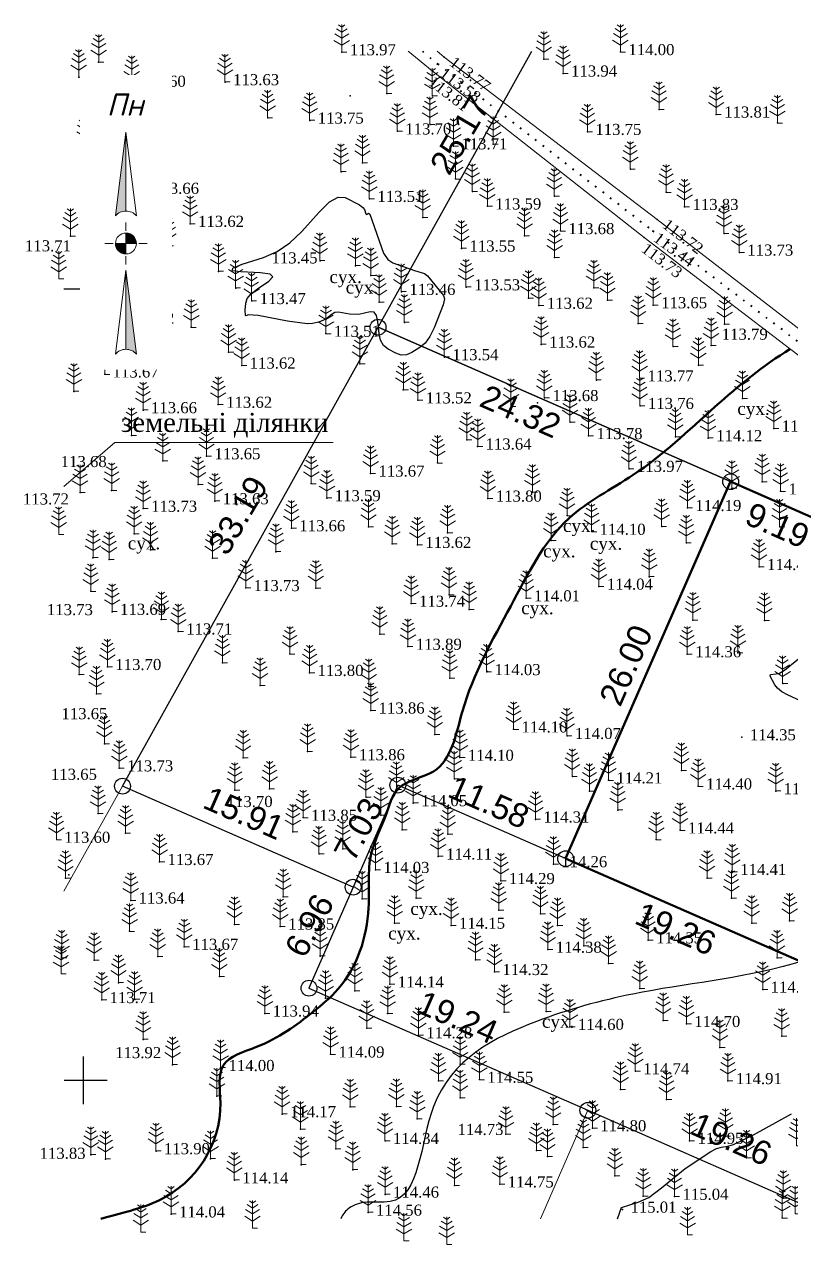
# Model space of a CAD drawing. Header units: millimetres. Extents: x 5405496.3 to 5405583.5, y 5525039.6 to 5525116.7.
# Drawn here: x 5405496.3 to 5405544.7, y 5525039.6 to 5525116.7 of the extents above; entities that cross this region are included whole.
import ezdxf
from ezdxf.enums import TextEntityAlignment as Align

# ---------------------------------------------------------------- set-up
doc = ezdxf.new("R2010")
doc.units = ezdxf.units.MM
doc.set_wipeout_variables(frame=1)
doc.linetypes.add('HIDDEN', pattern=[0.5, 0, -0.5])
for name, color, linetype, lineweight in [('#Лист (текст_ПН)', 250, 'Continuous', 0), ('#Штамп', 250, 'Continuous', 0), ('11900000', 1, 'Continuous', 30), ('о', 10, 'Continuous', 0), ('рельеф', 7, 'Continuous', 0), ('ТОЧКИ', 7, 'Continuous', 30)]:
    doc.layers.add(name, color=color, linetype=linetype, lineweight=lineweight)
for name, color, linetype in [('горизонтали', 42, 'Continuous'), ('Ділянки_Межі', 10, 'Continuous'), ('надписи', 7, 'Continuous'), ('отметки', 7, 'Continuous'), ('промеры', 185, 'Continuous'), ('Растительность', 7, 'Continuous')]:
    doc.layers.add(name, color=color, linetype=linetype)
doc.styles.get("Standard").update_dxf_attribs({"font": 'arial.ttf'})
doc.styles.add('times', font='times.ttf')
doc.styles.add('Мой_Топо', font='isocpeui.ttf')
doc.linetypes.add('канава 0', pattern='A,0.9,0,["|",Standard,S=0.25,R=0,X=0,Y=0],0.1', length=1)

# ---------------------------------------------------------------- blocks, each defined once
blk = doc.blocks.new('A$C51FE15A3')
at = {"layer": 'Растительность', "color": 94, "lineweight": 0}
for points in [[(-0.201, 1.726), (0, 1.584), (0.201, 1.726)], [(0, 1.75), (0, 0), (0.319, 0)], [(-0.447, 1.172), (0, 0.895), (0.447, 1.172)], [(-0.343, 1.489), (0, 1.267), (0.343, 1.489)], [(-0.493, 0.753), (0, 0.444), (0.493, 0.753)]]:
    blk.add_lwpolyline(points, dxfattribs=at)
blk = doc.blocks.new('*U4')
at = {"color": 0}
for points in [[(-0.113, 0), (-0.109, -0.029), (-0.097, -0.056)], [(-0.113, 0), (-0.097, -0.056), (0, 0)], [(-0.097, -0.056), (0, -0.113), (0, 0)], [(-0.097, -0.056), (-0.08, -0.08), (-0.056, -0.097)], [(-0.097, -0.056), (-0.056, -0.097), (0, -0.113)], [(-0.056, -0.097), (-0.029, -0.109), (0, -0.113)]]:
    blk.add_solid(points, dxfattribs=at)
blk = doc.blocks.new('*U5')
at = {"color": 0}
for points in [[(0, 0), (0.097, 0.056), (0, 0.113)], [(0.097, 0.056), (0.029, 0.109), (0, 0.113)], [(0, 0), (0.113, 0), (0.097, 0.056)], [(0.097, 0.056), (0.056, 0.097), (0.029, 0.109)], [(0.097, 0.056), (0.08, 0.08), (0.056, 0.097)], [(0.113, 0), (0.109, 0.029), (0.097, 0.056)]]:
    blk.add_solid(points, dxfattribs=at)
blk = doc.blocks.new('*U6')
at = {"color": 0}
for points in [[(0, -1.136), (0.021, -1.138), (0, -0.288)], [(0.021, -1.138), (0.042, -1.142), (0, -0.288)], [(0.042, -1.142), (0.062, -1.15), (0, -0.288)], [(0.062, -1.15), (0.081, -1.16), (0, -0.288)], [(0.081, -1.16), (0.098, -1.173), (0, -0.288)], [(0.098, -1.173), (0.113, -1.188), (0, -0.288)]]:
    blk.add_solid(points, dxfattribs=at)
blk = doc.blocks.new('*U7')
at = {"color": 0}
for points in [[(-0.113, 0.297), (-0.098, 0.312), (0, 1.197)], [(-0.098, 0.312), (-0.081, 0.325), (0, 1.197)], [(-0.081, 0.325), (-0.062, 0.335), (0, 1.197)], [(-0.062, 0.335), (-0.042, 0.343), (0, 1.197)], [(-0.042, 0.343), (-0.021, 0.347), (0, 1.197)], [(-0.021, 0.347), (0, 0.349), (0, 1.197)]]:
    blk.add_solid(points, dxfattribs=at)
blk = doc.blocks.new('#Північ')
at = {"color": 7}
blk.add_wipeout([(-2.901, 10.635), (2.901, 10.635), (2.901, -7.981), (-2.901, -7.981)], dxfattribs=at).dxf.layer = '#Лист (текст_ПН)'
at = {"layer": '#Лист (текст_ПН)'}
for p, q in [((-0.663, 1.748), (0, 7.043)), ((0, 7.043), (0, 2.052)), ((0, 7.043), (0.663, 1.748)), ((0, 1.337), (0, 0.807)), ((-1.337, 0), (-0.807, 0)), ((-0.662, 0), (0.662, 0)), ((0, 0.662), (0, -0.662)), ((1.337, 0), (0.807, 0)), ((0, -1.337), (0, -0.807)), ((-0.663, -6.99), (0, -1.695)), ((0, -1.695), (0.663, -6.99)), ((0, -1.695), (0, -6.686))]:
    blk.add_line(p, q, dxfattribs=at)
at = {"layer": '#Лист (текст_ПН)', "flags": 128}
for points in [[(0, 7.043), (-0.663, 1.748, -0.218585), (0, 2.052)], [(0, 0), (-0.662, 0, 0.414214), (0, -0.662)]]:
    blk.add_lwpolyline(points, format="xyb", close=True, dxfattribs=at)
at = {"layer": '#Лист (текст_ПН)'}
blk.add_circle((0, 0), 0.662, dxfattribs=at)
for centre in [(0, 1.178), (0, -7.56)]:
    blk.add_arc(centre, 0.874, 40.67981, 139.32019, dxfattribs=at)
at = {"layer": '#Лист (текст_ПН)', "xscale": 5.883850111352785, "yscale": 5.883850111352785, "zscale": 5.883850111352785}
for name in ['*U7', '*U4', '*U5', '*U6']:
    blk.add_blockref(name, (0, 0), dxfattribs=at)
at = {"layer": '#Лист (текст_ПН)', "style": 'Мой_Топо'}
blk.add_text('Пн', height=1.4, dxfattribs=at).set_placement((-1.217, 8.077))

msp = doc.modelspace()

# ---------------------------------------------------------------- linework, layer by layer
at = {"layer": '11900000', "color": 7}
for points in [[(5405500, 5525098.5, 0), (5405500, 5525101.5, 0)], [(5405500, 5525098.5, 0), (5405500, 5525101.5, 0)], [(5405498.766, 5525100, 0), (5405501.5, 5525100, 0)], [(5405498.766, 5525100, 0), (5405501.5, 5525100, 0)], [(5405500, 5525048.5, 0), (5405500, 5525051.5, 0)], [(5405500, 5525048.5, 0), (5405500, 5525051.5, 0)], [(5405498.767, 5525050, 0), (5405501.5, 5525050, 0)], [(5405498.767, 5525050, 0), (5405501.5, 5525050, 0)]]:
    msp.add_polyline3d(points, dxfattribs=at)
at = {"layer": 'горизонтали', "color": 32}
msp.add_polyline3d([(5405511.377, 5525101.982, 113.5), (5405512.237, 5525102.352, 113.5), (5405513.047, 5525102.902, 113.5), (5405513.797, 5525103.632, 113.5), (5405514.887, 5525104.842, 113.5), (5405515.547, 5525105.492, 113.5), (5405516.097, 5525105.802, 113.5), (5405516.537, 5525105.772, 113.5), (5405517.437, 5525105.312, 113.5), (5405517.647, 5525105.152, 113.5), (5405517.747, 5525105.022, 113.5), (5405517.837, 5525104.742, 113.5), (5405517.887, 5525104.702, 113.5), (5405518.007, 5525104.782, 113.5), (5405518.087, 5525104.712, 113.5), (5405518.957, 5525102.262, 113.5), (5405519.227, 5525101.862, 113.5), (5405519.537, 5525101.642, 113.5), (5405520.907, 5525101.172, 113.5), (5405521.537, 5525100.972, 113.5), (5405521.747, 5525100.832, 113.5), (5405522.757, 5525099.592, 113.5), (5405522.807, 5525099.372, 113.5), (5405522.737, 5525099.002, 113.5), (5405522.157, 5525097.532, 113.5), (5405521.887, 5525096.982, 113.5), (5405521.587, 5525096.572, 113.5), (5405521.257, 5525096.292, 113.5), (5405520.747, 5525095.982, 113.5), (5405520.407, 5525095.842, 113.5), (5405520.077, 5525095.822, 113.5), (5405519.737, 5525095.932, 113.5), (5405519.247, 5525096.192, 113.5), (5405518.957, 5525096.422, 113.5), (5405518.767, 5525096.752, 113.5), (5405518.677, 5525097.182, 113.5), (5405518.607, 5525097.922, 113.5), (5405518.517, 5525098.312, 113.5), (5405518.357, 5525098.522, 113.5), (5405518.107, 5525098.542, 113.5), (5405517.397, 5525098.372, 113.5), (5405516.817, 5525098.412, 113.5), (5405516.107, 5525098.532, 113.5), (5405515.887, 5525098.502, 113.5), (5405515.707, 5525098.402, 113.5), (5405515.307, 5525098.082, 113.5), (5405514.867, 5525097.902, 113.5), (5405514.477, 5525097.812, 113.5), (5405514.137, 5525097.782, 113.5), (5405512.897, 5525097.952, 113.5), (5405511.027, 5525098.322, 113.5), (5405510.397, 5525098.362, 113.5), (5405510.287, 5525098.302, 113.5), (5405510.227, 5525098.312, 113.5), (5405510.207, 5525098.662, 113.5), (5405510.247, 5525099.102, 113.5), (5405510.337, 5525099.392, 113.5), (5405510.587, 5525099.692, 113.5), (5405510.997, 5525100.012, 113.5), (5405511.707, 5525100.482, 113.5), (5405511.967, 5525100.752, 113.5), (5405511.797, 5525100.932, 113.5), (5405511.177, 5525101.012, 113.5), (5405509.937, 5525101.072, 113.5), (5405509.387, 5525101.142, 113.5), (5405509.427, 5525101.312, 113.5), (5405510.027, 5525101.552, 113.5), (5405511.377, 5525101.982, 113.5)], close=True, dxfattribs=at)
for points in [[(5405546.137, 5525073.592, 114.5), (5405544.537, 5525074.322, 114.5), (5405544.137, 5525074.542, 114.5), (5405543.857, 5525074.772, 114.5), (5405543.677, 5525074.992, 114.5), (5405543.397, 5525075.532, 114.5), (5405543.417, 5525075.642, 114.5), (5405543.777, 5525075.672, 114.5), (5405543.777, 5525075.672, 114.5), (5405543.987, 5525075.732, 114.5), (5405544.307, 5525075.922, 114.5), (5405545.847, 5525077.172, 114.5)], [(5405533.754, 5525041.257, 115), (5405534.007, 5525041.962, 115), (5405535.057, 5525042.302, 115), (5405535.717, 5525042.602, 115), (5405536.517, 5525043.212, 115), (5405538.027, 5525044.422, 115), (5405539.637, 5525045.502, 115), (5405540.007, 5525045.682, 115), (5405540.307, 5525045.772, 115), (5405540.707, 5525045.832, 115), (5405541.067, 5525045.942, 115), (5405542.347, 5525046.562, 115), (5405544.747, 5525047.872, 115)]]:
    msp.add_polyline3d(points, dxfattribs=at)
at = {"layer": 'горизонтали', "color": 32, "lineweight": 50}
msp.add_open_spline([(5405544.644, 5525096.197), (5405542.967, 5525095.178), (5405539.571, 5525092.364), (5405535.448, 5525088.372), (5405529.811, 5525085.57), (5405526.912, 5525079.585), (5405523.981, 5525074.667), (5405523.11, 5525069.298), (5405519.699, 5525068.901), (5405519.094, 5525066.429), (5405517.819, 5525064.104), (5405518.308, 5525060.192), (5405517.045, 5525056.426), (5405513.975, 5525053.859), (5405511.747, 5525052.226), (5405508.283, 5525051.284), (5405509.187, 5525046.663), (5405506.323, 5525042.388), (5405502.298, 5525041.603), (5405501.085, 5525041.257)], degree=3, knots=[396.18924, 396.18924, 396.18924, 396.18924, 402.000498, 408.750929, 413.644849, 420.300656, 427.666961, 431.820459, 434.236566, 436.227121, 438.760306, 442.17643, 447.647475, 449.778155, 453.996294, 456.405004, 458.787206, 466.038544, 469.658449, 469.658449, 469.658449, 469.658449], dxfattribs=at)
at = {"layer": 'горизонтали', "color": 32}
msp.add_open_spline([(5405564.572, 5525080.559), (5405562.906, 5525079.67), (5405560.685, 5525075.663), (5405555.322, 5525072.227), (5405551.592, 5525066.625), (5405550.638, 5525059.403), (5405543.146, 5525056.522), (5405535.988, 5525055.956), (5405527.943, 5525053.734), (5405521.162, 5525050.271), (5405521.307, 5525041.822), (5405517.894, 5525042.432), (5405516.703, 5525041.98), (5405516.365, 5525041.491), (5405516.254, 5525041.257)], degree=3, knots=[373.184351, 373.184351, 373.184351, 373.184351, 379.452418, 384.22613, 392.765907, 398.774239, 404.236612, 414.559908, 420.876887, 429.320193, 435.927774, 437.596895, 438.692024, 439.490159, 439.490159, 439.490159, 439.490159], dxfattribs=at)
at = {"layer": 'Ділянки_Межі'}
for points in [[(5405547.119, 5525115.01), (5405546.556, 5525113.725), (5405559.77, 5525107.94), (5405549.312, 5525084.135), (5405540.894, 5525087.821), (5405518.613, 5525097.576)], [(5405518.613, 5525097.576), (5405528.323, 5525115.01)]]:
    msp.add_lwpolyline(points, dxfattribs=at)
at = {"layer": 'Ділянки_Межі', "lineweight": 25}
msp.add_lwpolyline([(5405502.465, 5525068.583), (5405518.613, 5525097.576), (5405540.894, 5525087.821), (5405530.466, 5525064.004), (5405519.862, 5525068.646), (5405517.04, 5525062.202)], close=True, dxfattribs=at)
at = {"layer": 'Ділянки_Межі', "lineweight": 50}
msp.add_lwpolyline([(5405530.466, 5525064.004), (5405540.894, 5525087.821), (5405549.312, 5525084.135), (5405558.553, 5525080.09), (5405548.11, 5525056.279)], close=True, dxfattribs=at)
at = {"layer": 'Ділянки_Межі', "lineweight": 0}
for points in [[(5405498.766, 5525061.942), (5405502.465, 5525068.583), (5405517.04, 5525062.202), (5405514.247, 5525055.822), (5405531.873, 5525048.105), (5405528.878, 5525041.257)], [(5405528.878, 5525041.257), (5405531.873, 5525048.105), (5405547.515, 5525041.257)]]:
    msp.add_lwpolyline(points, dxfattribs=at)
at = {"layer": 'Ділянки_Межі', "lineweight": 25}
msp.add_lwpolyline([(5405581.511, 5525041.656), (5405565.733, 5525048.564), (5405548.11, 5525056.279), (5405530.466, 5525064.004), (5405519.862, 5525068.646), (5405517.04, 5525062.202), (5405514.247, 5525055.822), (5405531.873, 5525048.105), (5405547.515, 5525041.257)], dxfattribs=at)
at = {"layer": 'о', "color": 0, "lineweight": 0}
msp.add_lwpolyline([(5405498.766, 5525087.519), (5405501.979, 5525090.295), (5405515.772, 5525090.295)], dxfattribs=at)
at = {"layer": 'отметки', "color": 7}
for p in [(5405500.955, 5525114.328, 113.678), (5405516.331, 5525114.958, 113.966), (5405522.79, 5525114.643, 113.77), (5405529.092, 5525114.518, 113.883), (5405533.935, 5525114.968, 114), (5405522.038, 5525113.772, 113.805), (5405522.385, 5525114.208, 113.582), (5405530.312, 5525113.616, 113.942), (5405499.7, 5525113.379, 113.707), (5405503.056, 5525112.97, 113.602), (5405508.953, 5525113.069, 113.626), (5405516.851, 5525112.19, 113.772), (5405519.16, 5525112.353, 113.795), (5405522.048, 5525112.199, 113.83), (5405536.373, 5525111.342, 113.843), (5405511.643, 5525110.798, 113.575), (5405514.302, 5525110.642, 113.746), (5405539.987, 5525111.023, 113.806), (5405543.85, 5525110.482, 113.661), (5405519.836, 5525109.958, 113.703), (5405521.898, 5525110.389, 113.807), (5405531.847, 5525109.926, 113.751), (5405500.07, 5525109.181, 113.669), (5405523.378, 5525109.015, 113.708), (5405525.89, 5525109.145, 113.74), (5405516.282, 5525107.404, 113.515), (5405517.639, 5525107.964, 113.749), (5405534.557, 5525107.572, 113.768), (5405523.503, 5525106.944, 113.637), (5405503.893, 5525106.204, 113.658), (5405524.578, 5525106.159, 113.664), (5405529.758, 5525105.866, 113.689), (5405536.827, 5525106.103, 113.785), (5405518.073, 5525105.692, 113.507), (5405525.519, 5525105.22, 113.59), (5405537.984, 5525105.185, 113.831), (5405521.449, 5525104.512, 113.585), (5405536.247, 5525104.388, 113.722), (5405504.349, 5525103.563, 113.636), (5405506.739, 5525104.118, 113.624), (5405530.14, 5525103.658, 113.684), (5405535.969, 5525103.655, 113.439), (5405499.173, 5525103.329, 113.66), (5405527.877, 5525103.355, 113.633), (5405535.434, 5525103.256, 113.729), (5405540.476, 5525103.499, 113.803), (5405505.371, 5525102.723, 113.596), (5405523.889, 5525102.558, 113.554), (5405529.772, 5525101.979, 113.577), (5405541.447, 5525102.303, 113.732), (5405501.656, 5525101.659, 113.671), (5405514.944, 5525101.782, 113.454), (5405517.19, 5525101.458, 113.48), (5405508.535, 5525101.101, 113.501), (5405518.159, 5525100.842, 113.468), (5405509.619, 5525100.049, 113.552), (5405520.095, 5525099.82, 113.462), (5405524.184, 5525100.108, 113.529), (5405532.25, 5525100.061, 113.664), (5405510.637, 5525099.241, 113.471), (5405518.692, 5525099.154, 113.492), (5405528.127, 5525099.407, 113.639), (5405528.783, 5525098.944, 113.615), (5405533.114, 5525099.297, 113.666), (5405536.002, 5525098.974, 113.646), (5405502.326, 5525098.004, 113.621), (5405506.811, 5525097.573, 113.665), (5405520.281, 5525097.883, 113.439), (5405535.056, 5525097.811, 113.716), (5405540.509, 5525097.777, 113.789), (5405515.32, 5525097.172, 113.51), (5405509.168, 5525096.002, 113.564), (5405528.927, 5525096.492, 113.624), (5405537.254, 5525096.355, 113.675), (5405539.661, 5525096.423, 113.791), (5405509.998, 5525095.163, 113.617), (5405517.468, 5525095.266, 113.551), (5405522.812, 5525095.694, 113.543), (5405538.861, 5525095.18, 113.806), (5405501.342, 5525094.602, 113.667), (5405535.146, 5525094.355, 113.769), (5405499.39, 5525093.526, 113.708), (5405520.204, 5525093.624, 113.556), (5405532.416, 5525094.24, 113.678), (5405521.128, 5525092.964, 113.518), (5405528.684, 5525092.805, 113.666), (5405529.135, 5525093.111, 113.682), (5405541.649, 5525093.079, 113.988), (5405503.764, 5525092.345, 113.657), (5405508.512, 5525092.686, 113.618), (5405527.027, 5525092.565, 113.675), (5405535.166, 5525092.613, 113.756), (5405530.749, 5525091.571, 113.726), (5405543.624, 5525091.189, 114.147), (5405503.031, 5525090.73, 113.589), (5405524.217, 5525090.47, 113.666), (5405531.918, 5525090.707, 113.785), (5405537.411, 5525090.646, 113.847), (5405539.48, 5525090.579, 114.115), (5405524.906, 5525090.05, 113.635), (5405505.003, 5525089.131, 113.593), (5405507.773, 5525089.433, 113.652), (5405522.373, 5525089.004, 113.641), (5405518.138, 5525088.341, 113.668), (5405534.471, 5525088.638, 113.97), (5405507.237, 5525087.646, 113.582), (5405514.392, 5525087.695, 113.548), (5405540.973, 5525087.392, 114.165), (5405542.891, 5525087.82, 114.256), (5405499.781, 5525087.132, 113.76), (5405501.777, 5525087.265, 113.734), (5405508.296, 5525086.595, 113.628), (5405515.374, 5525086.785, 113.592), (5405525.553, 5525086.759, 113.802), (5405528.372, 5525087.15, 113.837), (5405544.052, 5525087.211, 114.267), (5405503.772, 5525086.12, 113.729), (5405538.164, 5525086.166, 114.186), (5405530.559, 5525085.673, 114.007), (5405503.194, 5525084.53, 113.718), (5405513.136, 5525084.885, 113.663), (5405518.01, 5525084.967, 113.635), (5405523.007, 5525084.586, 113.785), (5405532.113, 5525084.664, 114.104), (5405536.537, 5525084.98, 114.205), (5405543.999, 5525084.957, 114.24), (5405504.229, 5525083.508, 113.642), (5405519.506, 5525083.898, 113.644), (5405521.101, 5525083.833, 113.621), (5405529.554, 5525084.096, 113.875), (5405538.095, 5525083.95, 114.33), (5405500.596, 5525083.018, 113.664), (5405501.614, 5525082.898, 113.707), (5405508.155, 5525082.987, 113.651), (5405512.154, 5525083.398, 113.582), (5405542.697, 5525082.437, 114.494), (5405532.573, 5525081.197, 114.041), (5405535.749, 5525081.818, 114.263), (5405500.455, 5525080.893, 113.668), (5405510.254, 5525081.108, 113.732), (5405514.674, 5525081.099, 113.677), (5405523.103, 5525080.666, 113.801), (5405527.969, 5525080.459, 114.012), (5405520.705, 5525080.121, 113.741), (5405524.371, 5525079.737, 113.941), (5405501.812, 5525079.607, 113.691), (5405504.917, 5525079.111, 113.675), (5405538.513, 5525079.075, 114.413), (5405543.036, 5525079.06, 114.377), (5405505.988, 5525078.365, 113.705), (5405518.724, 5525078.192, 113.85), (5405520.497, 5525077.398, 113.894), (5405513.039, 5525076.934, 113.746), (5405538.15, 5525076.927, 114.358), (5405541.351, 5525077.005, 114.454), (5405501.51, 5525076.12, 113.704), (5405508.776, 5525076.38, 113.725), (5405525.479, 5525075.797, 114.029), (5405525.525, 5525075.833, 114.029), (5405499.731, 5525075.634, 113.707), (5405514.287, 5525075.744, 113.804), (5405523.139, 5525075.403, 113.978), (5405544.186, 5525075.071, 114.521), (5405500.82, 5525074.412, 113.722), (5405511.155, 5525074.95, 113.651), (5405518.021, 5525074.876, 113.885), (5405518.149, 5525073.369, 113.856), (5405527.175, 5525072.174, 114.105), (5405501.32, 5525071.26, 113.719), (5405522.203, 5525071.849, 113.922), (5405530.553, 5525071.763, 114.073), (5405541.606, 5525071.679, 114.35), (5405510.09, 5525070.373, 113.794), (5405514.16, 5525070.783, 113.796), (5405516.901, 5525070.421, 113.859), (5405523.786, 5525070.388, 114.095), (5405502.259, 5525069.717, 113.734), (5405523.433, 5525069.042, 114.046), (5405530.892, 5525069.203, 114.179), (5405533.173, 5525068.953, 114.214), (5405537.784, 5525069.567, 114.426), (5405509.56, 5525068.32, 113.702), (5405511.757, 5525068.42, 113.638), (5405519.774, 5525068.377, 114.007), (5405531.975, 5525068.265, 114.214), (5405538.842, 5525068.573, 114.4), (5405543.741, 5525068.276, 114.474), (5405517.854, 5525067.894, 114.039), (5405520.836, 5525067.519, 114.047), (5405500.922, 5525066.856, 113.615), (5405513.88, 5525066.593, 113.855), (5405518.794, 5525066.761, 113.977), (5405533.766, 5525067.077, 114.278), (5405520.139, 5525065.818, 113.966), (5405528.562, 5525066.486, 114.31), (5405537.701, 5525065.794, 114.441), (5405502.661, 5525065.615, 113.673), (5405513.231, 5525065.691, 113.78), (5405523.023, 5525065.554, 114.217), (5405536.191, 5525065.204, 114.391), (5405514.881, 5525064.31, 113.824), (5405516.377, 5525064.631, 113.927), (5405504.806, 5525063.8, 113.673), (5405522.412, 5525064.145, 114.106), (5405529.689, 5525063.66, 114.263), (5405498.863, 5525062.766, 113.625), (5405499.075, 5525062.975, 113.625), (5405518.453, 5525063.298, 114.03), (5405539.408, 5525062.774, 114.386), (5405541.004, 5525063.172, 114.406), (5405526.376, 5525062.599, 114.287), (5405502.982, 5525061.366, 113.645), (5405512.616, 5525061.599, 113.78), (5405517.601, 5525061.47, 113.982), (5405521.027, 5525061.499, 114.08), (5405540.942, 5525061.51, 114.379), (5405526.244, 5525060.739, 114.313), (5405528.868, 5525060.524, 114.347), (5405509.537, 5525059.85, 113.748), (5405512.434, 5525059.724, 113.854), (5405519.66, 5525059.922, 114.092), (5405523.23, 5525059.778, 114.146), (5405529.954, 5525059.783, 114.39), (5405542.234, 5525059.93, 114.351), (5405544.622, 5525060.075, 114.406), (5405502.908, 5525059.415, 113.672), (5405535.685, 5525058.85, 114.345), (5405506.369, 5525058.442, 113.671), (5405529.342, 5525058.26, 114.382), (5405531.61, 5525058.489, 114.407), (5405500.665, 5525057.591, 113.738), (5405504.687, 5525057.82, 113.639), (5405514.948, 5525057.859, 113.967), (5405514.96, 5525057.839, 113.978), (5405524.764, 5525057.618, 114.253), (5405533.175, 5525057.381, 114.45), (5405543.834, 5525057.737, 114.479), (5405508.588, 5525056.563, 113.778), (5405525.972, 5525056.85, 114.315), (5405502.215, 5525056.158, 113.76), (5405519.359, 5525056.066, 114.138), (5405535.145, 5525055.8, 114.487), (5405542.922, 5525055.741, 114.574), (5405501.148, 5525055.078, 113.713), (5405503.238, 5525055.109, 113.747), (5405515.301, 5525055.183, 113.99), (5405517.153, 5525055.653, 114.018), (5405511.46, 5525054.228, 113.944), (5405519.218, 5525054.213, 114.139), (5405526.59, 5525054.309, 114.411), (5405529.23, 5525054.343, 114.474), (5405536.626, 5525053.781, 114.575), (5405538.097, 5525053.565, 114.704), (5405517.902, 5525053.297, 114.067), (5405521.164, 5525052.853, 114.285), (5405530.74, 5525053.382, 114.595), (5405544.123, 5525052.779, 114.67), (5405503.771, 5525052.569, 113.918), (5405540.217, 5525052.067, 114.773), (5405515.611, 5525051.641, 114.093), (5405505.633, 5525050.979, 113.848), (5405508.665, 5525050.785, 114), (5405523.803, 5525051.014, 114.46), (5405534.875, 5525050.582, 114.742), (5405522.425, 5525049.964, 114.364), (5405525.018, 5525050.041, 114.547), (5405540.722, 5525049.958, 114.91), (5405508.431, 5525049.003, 113.985), (5405523.801, 5525048.897, 114.522), (5405533.937, 5525049.419, 114.804), (5405536.847, 5525048.787, 114.932), (5405516.856, 5525048.333, 114.157), (5405519.77, 5525048.344, 114.33), (5405512.552, 5525047.868, 114.165), (5405521.091, 5525047.561, 114.459), (5405513.71, 5525046.905, 114.232), (5405526.683, 5525046.597, 114.732), (5405529.685, 5525047.197, 114.802), (5405532.157, 5525046.979, 114.804), (5405519.052, 5525046.178, 114.341), (5405531.581, 5525045.749, 114.867), (5405538.299, 5525046.184, 114.947), (5405540.564, 5525046.46, 114.955), (5405500.472, 5525045.293, 113.832), (5405501.383, 5525045.011, 113.846), (5405504.582, 5525045.53, 113.902), (5405508.029, 5525045.039, 114.141), (5405515.952, 5525045.669, 114.271), (5405528.623, 5525045.562, 114.796), (5405529.316, 5525045.186, 114.76), (5405541.903, 5525045.107, 115.065), (5405513.764, 5525044.668, 114.348), (5405517.013, 5525044.352, 114.412), (5405509.536, 5525043.689, 114.139), (5405526.307, 5525043.431, 114.749), (5405533.578, 5525043.965, 114.93), (5405519.059, 5525042.787, 114.456), (5405523.437, 5525043.354, 114.631), (5405535.368, 5525042.69, 114.984), (5405537.35, 5525042.651, 115.044), (5405544.217, 5525042.549, 115.116), (5405505.537, 5525041.536, 114.042), (5405517.978, 5525041.648, 114.562), (5405534.063, 5525041.838, 115.005), (5405544.155, 5525041.302, 115.17)]:
    msp.add_point(p, dxfattribs=at)
at = {"layer": 'рельеф', "color": 7, "linetype": 'канава 0'}
for points, elevation in [([(5405520.506, 5525115.01), (5405522.03, 5525113.78), (5405535.434, 5525103.256), (5405549.773, 5525092.292), (5405562.847, 5525081.89), (5405574.514, 5525072.886), (5405581.51, 5525067.752)], 113.39), ([(5405581.51, 5525069.113), (5405574.91, 5525074.06), (5405563.36, 5525082.97), (5405550.609, 5525093.299), (5405536.247, 5525104.388), (5405522.78, 5525114.65), (5405522.349, 5525115.01)], 113.66)]:
    msp.add_lwpolyline(points, dxfattribs=dict(at, elevation=elevation))
at = {"layer": 'рельеф', "color": 7, "linetype": 'HIDDEN', "lineweight": 40, "elevation": 113.4}
msp.add_lwpolyline([(5405521.411, 5525115.01), (5405522.37, 5525114.22), (5405535.95, 5525103.67), (5405550.22, 5525092.8), (5405563.12, 5525082.28), (5405574.69, 5525073.53), (5405581.51, 5525068.418)], dxfattribs=at)
at = {"layer": 'ТОЧКИ'}
for centre in [(5405518.613, 5525097.576), (5405540.894, 5525087.821, 107.24), (5405502.465, 5525068.583), (5405519.862, 5525068.646), (5405530.466, 5525064.004), (5405517.04, 5525062.202), (5405514.247, 5525055.822), (5405531.873, 5525048.105, 107.24)]:
    msp.add_circle(centre, 0.5, dxfattribs=at)

# ---------------------------------------------------------------- block references
at = {"layer": 'Растительность', "color": 7}
for p in [(5405516.32, 5525114.95, 113.97), (5405533.93, 5525114.96, 114), (5405500.96, 5525114.33, 113.68), (5405529.09, 5525114.51, 113.88), (5405499.7, 5525113.38, 113.71), (5405530.31, 5525113.61, 113.94), (5405503.05, 5525112.98, 113.6), (5405508.94, 5525113.08, 113.63), (5405519.16, 5525112.35, 113.8), (5405522.04, 5525112.19, 113.83), (5405536.37, 5525111.34, 113.84), (5405539.98, 5525111.02, 113.81), (5405511.63, 5525110.81, 113.57), (5405514.29, 5525110.65, 113.75), (5405521.89, 5525110.38, 113.81), (5405543.85, 5525110.48, 113.66), (5405519.83, 5525109.96, 113.7), (5405531.84, 5525109.92, 113.75), (5405500.07, 5525109.18, 113.67), (5405523.37, 5525109.01, 113.71), (5405525.89, 5525109.14, 113.74), (5405517.63, 5525107.97, 113.75), (5405516.27, 5525107.41, 113.51), (5405534.55, 5525107.57, 113.77), (5405523.5, 5525106.94, 113.64), (5405503.89, 5525106.21, 113.66), (5405518.06, 5525105.7, 113.51), (5405524.57, 5525106.16, 113.66), (5405529.75, 5525105.86, 113.69), (5405536.82, 5525106.1, 113.79), (5405525.52, 5525105.22, 113.59), (5405537.98, 5525105.18, 113.83), (5405506.74, 5525104.12, 113.62), (5405521.44, 5525104.52, 113.58), (5405499.17, 5525103.33, 113.66), (5405504.35, 5525103.56, 113.64), (5405527.87, 5525103.35, 113.63), (5405530.14, 5525103.65, 113.68), (5405540.47, 5525103.49, 113.8), (5405505.37, 5525102.72, 113.6), (5405523.88, 5525102.57, 113.55), (5405514.93, 5525101.79, 113.45), (5405529.77, 5525101.98, 113.58), (5405541.44, 5525102.3, 113.73), (5405501.66, 5525101.66, 113.67), (5405508.52, 5525101.11, 113.5), (5405517.18, 5525101.47, 113.48), (5405498.43, 5525100.64, 113.71), (5405518.15, 5525100.85, 113.47), (5405509.61, 5525100.06, 113.55), (5405520.08, 5525099.83, 113.46), (5405524.17, 5525100.12, 113.53), (5405532.25, 5525100.06, 113.66), (5405510.62, 5525099.25, 113.47), (5405518.68, 5525099.16, 113.49), (5405528.11, 5525099.42, 113.64), (5405528.77, 5525098.95, 113.61), (5405533.11, 5525099.29, 113.67), (5405536, 5525098.97, 113.65), (5405502.33, 5525098, 113.62), (5405506.81, 5525097.57, 113.67), (5405515.32, 5525097.17, 113.51), (5405520.27, 5525097.89, 113.44), (5405535.05, 5525097.81, 113.72), (5405540.51, 5525097.77, 113.79), (5405528.91, 5525096.5, 113.62), (5405539.66, 5525096.42, 113.79), (5405509.17, 5525096, 113.56), (5405522.8, 5525095.7, 113.54), (5405537.25, 5525096.35, 113.68), (5405510, 5525095.16, 113.62), (5405517.47, 5525095.27, 113.55), (5405538.86, 5525095.18, 113.81), (5405501.34, 5525094.6, 113.67), (5405532.4, 5525094.25, 113.68), (5405535.14, 5525094.36, 113.77), (5405499.39, 5525093.53, 113.71), (5405520.21, 5525093.62, 113.56), (5405508.51, 5525092.69, 113.62), (5405521.13, 5525092.96, 113.52), (5405527.01, 5525092.57, 113.67), (5405529.12, 5525093.12, 113.68), (5405535.15, 5525092.62, 113.76), (5405541.64, 5525093.07, 113.99), (5405503.77, 5525092.35, 113.66), (5405530.74, 5525091.58, 113.73), (5405543.62, 5525091.18, 114.15), (5405503.03, 5525090.73, 113.59), (5405524.22, 5525090.47, 113.67), (5405531.91, 5525090.71, 113.78), (5405537.4, 5525090.65, 113.85), (5405539.47, 5525090.58, 114.12), (5405507.77, 5525089.43, 113.65), (5405524.91, 5525090.05, 113.64), (5405505.01, 5525089.13, 113.59), (5405522.37, 5525089, 113.64), (5405518.14, 5525088.34, 113.67), (5405534.46, 5525088.64, 113.97), (5405499.78, 5525087.13, 113.76), (5405501.78, 5525087.27, 113.73), (5405507.24, 5525087.65, 113.58), (5405514.39, 5525087.69, 113.55), (5405528.37, 5525087.15, 113.84), (5405540.97, 5525087.4, 114.16), (5405542.89, 5525087.82, 114.26), (5405544.05, 5525087.21, 114.27), (5405508.3, 5525086.6, 113.63), (5405515.38, 5525086.79, 113.59), (5405525.55, 5525086.76, 113.8), (5405503.77, 5525086.12, 113.73), (5405530.56, 5525085.67, 114.01), (5405538.16, 5525086.17, 114.19), (5405513.14, 5525084.89, 113.66), (5405518.01, 5525084.97, 113.64), (5405536.53, 5525084.98, 114.21), (5405543.99, 5525084.96, 114.24), (5405498.43, 5525084.49, 113.73), (5405503.2, 5525084.53, 113.72), (5405523.01, 5525084.59, 113.78), (5405529.55, 5525084.1, 113.88), (5405532.11, 5525084.66, 114.1), (5405504.23, 5525083.51, 113.64), (5405512.16, 5525083.4, 113.58), (5405519.51, 5525083.9, 113.64), (5405521.1, 5525083.83, 113.62), (5405538.09, 5525083.95, 114.33), (5405500.6, 5525083.02, 113.66), (5405501.62, 5525082.9, 113.71), (5405508.16, 5525082.99, 113.65), (5405535.75, 5525081.82, 114.26), (5405542.69, 5525082.44, 114.49), (5405510.25, 5525081.11, 113.73), (5405514.68, 5525081.1, 113.68), (5405532.57, 5525081.2, 114.04), (5405500.46, 5525080.89, 113.67), (5405523.1, 5525080.67, 113.8), (5405527.97, 5525080.46, 114.01), (5405501.81, 5525079.61, 113.69), (5405520.71, 5525080.12, 113.74), (5405524.37, 5525079.74, 113.94), (5405504.92, 5525079.11, 113.68), (5405538.51, 5525079.08, 114.41), (5405543.03, 5525079.06, 114.38), (5405505.99, 5525078.36, 113.71), (5405518.72, 5525078.19, 113.85), (5405520.5, 5525077.4, 113.89), (5405508.78, 5525076.38, 113.73), (5405513.04, 5525076.93, 113.75), (5405538.15, 5525076.93, 114.36), (5405541.35, 5525077.01, 114.45), (5405499.73, 5525075.63, 113.71), (5405501.51, 5525076.12, 113.7), (5405514.29, 5525075.74, 113.8), (5405525.47, 5525075.8, 114.03), (5405511.16, 5525074.95, 113.65), (5405518.02, 5525074.88, 113.88), (5405523.14, 5525075.4, 113.98), (5405544.18, 5525075.07, 114.52), (5405500.82, 5525074.41, 113.72), (5405518.15, 5525073.37, 113.86), (5405522.2, 5525071.85, 113.92), (5405527.18, 5525072.17, 114.1), (5405530.54, 5525071.77, 114.07), (5405501.32, 5525071.26, 113.72), (5405510.09, 5525070.37, 113.79), (5405514.16, 5525070.78, 113.8), (5405516.9, 5525070.42, 113.86), (5405523.79, 5525070.39, 114.1), (5405502.26, 5525069.72, 113.73), (5405537.78, 5525069.57, 114.43), (5405523.43, 5525069.04, 114.05), (5405530.88, 5525069.2, 114.18), (5405533.17, 5525068.95, 114.21), (5405509.56, 5525068.32, 113.7), (5405511.76, 5525068.42, 113.64), (5405517.85, 5525067.89, 114.04), (5405519.77, 5525068.38, 114.01), (5405531.97, 5525068.27, 114.21), (5405538.84, 5525068.57, 114.4), (5405543.74, 5525068.28, 114.47), (5405520.84, 5525067.52, 114.05), (5405533.76, 5525067.08, 114.28), (5405500.92, 5525066.85, 113.62), (5405513.88, 5525066.59, 113.85), (5405518.79, 5525066.76, 113.98), (5405528.56, 5525066.49, 114.31), (5405502.66, 5525065.61, 113.67), (5405513.23, 5525065.69, 113.78), (5405520.14, 5525065.82, 113.97), (5405523.02, 5525065.55, 114.22), (5405537.7, 5525065.79, 114.44), (5405498.29, 5525065.2, 113.6), (5405536.19, 5525065.2, 114.39), (5405514.88, 5525064.31, 113.82), (5405516.38, 5525064.63, 113.93), (5405522.41, 5525064.15, 114.11), (5405504.81, 5525063.8, 113.67), (5405518.45, 5525063.3, 114.03), (5405529.69, 5525063.66, 114.26), (5405498.86, 5525062.76, 113.62), (5405526.38, 5525062.6, 114.29), (5405539.4, 5525062.77, 114.39), (5405541, 5525063.17, 114.41), (5405502.98, 5525061.37, 113.64), (5405512.62, 5525061.6, 113.78), (5405517.6, 5525061.47, 113.98), (5405521.03, 5525061.5, 114.08), (5405540.94, 5525061.51, 114.38), (5405526.24, 5525060.74, 114.31), (5405528.87, 5525060.52, 114.35), (5405502.91, 5525059.41, 113.67), (5405509.54, 5525059.85, 113.75), (5405512.43, 5525059.72, 113.85), (5405519.66, 5525059.92, 114.09), (5405523.23, 5525059.78, 114.15), (5405529.96, 5525059.78, 114.39), (5405542.23, 5525059.93, 114.35), (5405544.62, 5525060.08, 114.41), (5405535.68, 5525058.85, 114.35), (5405506.37, 5525058.44, 113.67), (5405514.95, 5525057.86, 113.97), (5405529.34, 5525058.26, 114.38), (5405531.61, 5525058.49, 114.41), (5405498.62, 5525057.73, 113.62), (5405500.67, 5525057.59, 113.74), (5405504.69, 5525057.82, 113.64), (5405524.77, 5525057.62, 114.25), (5405533.18, 5525057.38, 114.45), (5405543.83, 5525057.74, 114.48), (5405498.58, 5525056.72, 113.73), (5405508.59, 5525056.56, 113.78), (5405525.97, 5525056.85, 114.32), (5405502.21, 5525056.18, 113.76), (5405517.15, 5525055.65, 114.02), (5405519.36, 5525056.07, 114.14), (5405535.15, 5525055.8, 114.49), (5405542.92, 5525055.74, 114.57), (5405501.15, 5525055.08, 113.71), (5405503.23, 5525055.13, 113.75), (5405515.3, 5525055.18, 113.99), (5405511.46, 5525054.23, 113.94), (5405519.22, 5525054.21, 114.14), (5405526.59, 5525054.31, 114.41), (5405529.23, 5525054.34, 114.47), (5405517.9, 5525053.3, 114.07), (5405530.74, 5525053.38, 114.6), (5405536.63, 5525053.78, 114.57), (5405538.1, 5525053.56, 114.7), (5405503.77, 5525052.59, 113.92), (5405521.16, 5525052.85, 114.28), (5405544.12, 5525052.78, 114.67), (5405540.22, 5525052.07, 114.77), (5405505.63, 5525051, 113.85), (5405515.61, 5525051.64, 114.09), (5405523.8, 5525051.01, 114.46), (5405508.66, 5525050.8, 114), (5405534.87, 5525050.58, 114.74), (5405522.43, 5525049.96, 114.36), (5405525.02, 5525050.04, 114.55), (5405533.94, 5525049.42, 114.8), (5405540.72, 5525049.96, 114.91), (5405508.43, 5525049.02, 113.98), (5405523.8, 5525048.9, 114.52), (5405536.85, 5525048.79, 114.93), (5405512.55, 5525047.88, 114.16), (5405516.86, 5525048.33, 114.16), (5405519.77, 5525048.34, 114.33), (5405521.09, 5525047.56, 114.46), (5405529.68, 5525047.2, 114.8), (5405513.71, 5525046.92, 114.23), (5405526.69, 5525046.59, 114.73), (5405532.16, 5525046.98, 114.8), (5405540.56, 5525046.46, 114.95), (5405504.58, 5525045.55, 113.9), (5405515.95, 5525045.68, 114.27), (5405519.05, 5525046.18, 114.34), (5405528.62, 5525045.56, 114.8), (5405531.58, 5525045.75, 114.87), (5405538.3, 5525046.18, 114.95), (5405545.05, 5525045.85, 115.04), (5405500.46, 5525045.32, 113.83), (5405501.38, 5525045.04, 113.85), (5405508.03, 5525045.06, 114.14), (5405529.32, 5525045.19, 114.76), (5405541.9, 5525045.11, 115.07), (5405513.76, 5525044.68, 114.35), (5405517.01, 5525044.36, 114.41), (5405533.58, 5525043.97, 114.93), (5405509.53, 5525043.71, 114.14), (5405523.44, 5525043.35, 114.63), (5405526.31, 5525043.43, 114.75), (5405519.06, 5525042.8, 114.46), (5405535.37, 5525042.69, 114.98), (5405537.35, 5525042.65, 115.04), (5405544.22, 5525042.55, 115.12), (5405517.98, 5525041.66, 114.56), (5405505.53, 5525041.56, 114.04), (5405544.16, 5525041.3, 115.17), (5405544.98, 5525041.57, 115.13), (5405503.62, 5525040.41, 114.11), (5405510.68, 5525040.66, 114.21), (5405538.17, 5525040.23, 115.09), (5405520.25, 5525039.85, 114.73), (5405522.95, 5525039.62, 114.77)]:
    msp.add_blockref('A$C51FE15A3', p, dxfattribs=at)

# ---------------------------------------------------------------- texts
at = {"layer": 'надписи', "color": 7, "style": 'times'}
for s, height, p in [('сух.', 0.8, (5405515.541, 5525101.166, 111.861)), ('сух.', 0.8, (5405516.567, 5525100.504, 111.861)), ('земельні ділянки', 1.2, (5405502.366, 5525092.164)), ('сух.', 0.8, (5405541.315, 5525092.838, 111.861)), ('сух.', 0.8, (5405530.298, 5525085.442, 111.861)), ('сух.', 0.8, (5405502.798, 5525084.34, 111.861)), ('сух.', 0.8, (5405529.044, 5525083.837, 111.861)), ('сух.', 0.8, (5405531.997, 5525084.316, 111.861)), ('сух.', 0.8, (5405527.661, 5525080.244, 111.861)), ('сух.', 0.8, (5405520.652, 5525061.247, 111.861)), ('сух.', 0.8, (5405519.254, 5525059.691, 111.861)), ('сух.', 0.8, (5405528.969, 5525054.122, 111.861))]:
    msp.add_text(s, height=height, dxfattribs=at).set_placement(p, align=Align.TOP_LEFT)
at = {"layer": 'отметки', "color": 7, "style": 'times'}
for s, p in [('113.97', (5405516.831, 5525115.458, 113.966)), ('114.00', (5405534.435, 5525115.468, 114)), ('113.63', (5405509.453, 5525113.569, 113.626)), ('113.94', (5405530.812, 5525114.116, 113.942)), ('113.60', (5405503.556, 5525113.47, 113.602)), ('113.81', (5405540.487, 5525111.523, 113.806)), ('113.75', (5405514.802, 5525111.142, 113.746)), ('113.70', (5405520.336, 5525110.458, 113.703)), ('113.67', (5405500.57, 5525109.681, 113.669)), ('113.75', (5405532.347, 5525110.426, 113.751)), ('113.71', (5405523.878, 5525109.515, 113.708)), ('113.66', (5405504.393, 5525106.704, 113.658)), ('113.51', (5405518.573, 5525106.192, 113.507)), ('113.59', (5405526.019, 5525105.72, 113.59)), ('113.83', (5405538.484, 5525105.685, 113.831)), ('113.62', (5405507.239, 5525104.618, 113.624)), ('113.68', (5405530.64, 5525104.158, 113.684)), ('113.71', (5405496.301, 5525103.072, 113.714)), ('113.55', (5405524.389, 5525103.058, 113.554)), ('113.73', (5405541.947, 5525102.803, 113.732)), ('113.67', (5405502.156, 5525102.159, 113.671)), ('113.45', (5405511.881, 5525102.31, 113.454)), ('113.53', (5405524.684, 5525100.608, 113.529)), ('113.47', (5405511.137, 5525099.741, 113.471)), ('113.46', (5405520.595, 5525100.32, 113.462)), ('113.62', (5405529.283, 5525099.444, 113.615)), ('113.65', (5405536.502, 5525099.474, 113.646)), ('113.62', (5405502.826, 5525098.504, 113.621)), ('113.51', (5405515.82, 5525097.672, 113.51)), ('113.79', (5405540.33, 5525097.49, 113.789)), ('113.62', (5405529.427, 5525096.992, 113.624)), ('113.54', (5405523.312, 5525096.194, 113.543)), ('113.67', (5405501.842, 5525095.102, 113.667)), ('113.62', (5405510.498, 5525095.663, 113.617)), ('113.77', (5405535.646, 5525094.855, 113.769)), ('113.68', (5405529.635, 5525093.611, 113.682)), ('113.66', (5405504.264, 5525092.845, 113.657)), ('113.62', (5405509.012, 5525093.186, 113.618)), ('113.52', (5405521.628, 5525093.464, 113.518)), ('113.76', (5405535.666, 5525093.113, 113.756)), ('113.78', (5405532.418, 5525091.207, 113.785)), ('114.15', (5405544.124, 5525091.689, 114.147)), ('113.64', (5405525.406, 5525090.55, 113.635)), ('114.12', (5405539.98, 5525091.079, 114.115)), ('113.65', (5405508.273, 5525089.933, 113.652)), ('113.68', (5405498.558, 5525089.443, 113.68)), ('113.97', (5405534.971, 5525089.138, 113.97)), ('113.67', (5405518.638, 5525088.841, 113.668)), ('114.27', (5405544.552, 5525087.711, 114.267)), ('113.72', (5405496.171, 5525087.079, 113.718)), ('113.73', (5405504.272, 5525086.62, 113.729)), ('113.63', (5405508.796, 5525087.095, 113.628)), ('113.59', (5405515.874, 5525087.285, 113.592)), ('113.80', (5405526.053, 5525087.259, 113.802)), ('114.19', (5405538.664, 5525086.666, 114.186)), ('113.66', (5405513.636, 5525085.385, 113.663)), ('114.10', (5405532.613, 5525085.164, 114.104)), ('113.62', (5405521.601, 5525084.333, 113.621)), ('114.49', (5405543.197, 5525082.937, 114.494)), ('113.73', (5405510.754, 5525081.608, 113.732)), ('114.04', (5405533.073, 5525081.697, 114.041)), ('113.74', (5405521.205, 5525080.621, 113.741)), ('114.01', (5405528.469, 5525080.959, 114.012)), ('113.73', (5405497.688, 5525080.087, 113.729)), ('113.69', (5405502.312, 5525080.107, 113.691)), ('113.71', (5405506.488, 5525078.865, 113.705)), ('113.89', (5405520.997, 5525077.898, 113.894)), ('114.36', (5405538.65, 5525077.427, 114.358)), ('113.70', (5405502.01, 5525076.62, 113.704)), ('113.80', (5405514.787, 5525076.244, 113.804)), ('114.03', (5405525.979, 5525076.297, 114.029)), ('113.65', (5405498.605, 5525073.515, 113.655)), ('113.86', (5405518.649, 5525073.869, 113.856)), ('114.10', (5405527.675, 5525072.674, 114.105)), ('114.07', (5405531.053, 5525072.263, 114.073)), ('114.35', (5405542.106, 5525072.179, 114.35)), ('113.86', (5405517.401, 5525070.921, 113.859)), ('114.10', (5405524.286, 5525070.888, 114.095)), ('113.65', (5405497.942, 5525069.683, 113.655)), ('113.73', (5405502.759, 5525070.217, 113.734)), ('114.21', (5405533.673, 5525069.453, 114.214)), ('114.40', (5405539.342, 5525069.073, 114.4)), ('114.47', (5405544.241, 5525068.776, 114.474)), ('113.70', (5405509.044, 5525067.964, 113.702)), ('114.05', (5405521.336, 5525068.019, 114.047)), ('113.85', (5405514.38, 5525067.093, 113.855)), ('114.31', (5405529.062, 5525066.986, 114.31)), ('114.44', (5405538.201, 5525066.294, 114.441)), ('113.60', (5405498.784, 5525065.705, 113.6)), ('113.67', (5405505.306, 5525064.3, 113.673)), ('114.11', (5405522.912, 5525064.645, 114.106)), ('114.03', (5405518.953, 5525063.798, 114.03)), ('114.26', (5405530.189, 5525064.16, 114.263)), ('114.41', (5405541.504, 5525063.672, 114.406)), ('114.29', (5405526.876, 5525063.099, 114.287)), ('113.64', (5405503.482, 5525061.866, 113.645)), ('113.85', (5405512.934, 5525060.224, 113.854)), ('114.15', (5405523.73, 5525060.278, 114.146)), ('113.67', (5405506.869, 5525058.942, 113.671)), ('114.35', (5405536.185, 5525059.35, 114.345)), ('114.38', (5405529.842, 5525058.76, 114.382)), ('114.32', (5405526.472, 5525057.35, 114.315)), ('114.14', (5405519.859, 5525056.566, 114.138)), ('114.57', (5405543.422, 5525056.241, 114.574)), ('113.71', (5405501.648, 5525055.578, 113.713)), ('113.94', (5405511.96, 5525054.728, 113.944)), ('114.60', (5405531.24, 5525053.882, 114.595)), ('114.70', (5405538.597, 5525054.065, 114.704)), ('114.28', (5405521.664, 5525053.353, 114.285)), ('113.92', (5405502.001, 5525052.1, 113.918)), ('114.09', (5405516.111, 5525052.141, 114.093)), ('114.00', (5405509.165, 5525051.285, 114)), ('114.55', (5405525.518, 5525050.541, 114.547)), ('114.74', (5405535.375, 5525051.082, 114.742)), ('114.91', (5405541.222, 5525050.458, 114.91)), ('114.17', (5405513.052, 5525048.368, 114.165)), ('114.73', (5405523.631, 5525047.246, 114.732)), ('114.80', (5405532.657, 5525047.479, 114.804)), ('114.34', (5405519.552, 5525046.678, 114.341)), ('114.95', (5405538.799, 5525046.684, 114.947)), ('113.83', (5405497.224, 5525045.74, 113.832)), ('113.90', (5405505.082, 5525046.03, 113.902)), ('114.14', (5405510.036, 5525044.189, 114.139)), ('114.75', (5405526.807, 5525043.931, 114.749)), ('114.46', (5405519.559, 5525043.287, 114.456)), ('115.04', (5405537.85, 5525043.151, 115.044)), ('114.04', (5405506.037, 5525042.036, 114.042)), ('114.56', (5405518.478, 5525042.148, 114.562)), ('115.01', (5405534.563, 5525042.338, 115.005))]:
    msp.add_text(s, height=0.7, dxfattribs=at).set_placement(p, align=Align.TOP_LEFT)
for s, rotation, p in [('113.77', 322.69221, (5405523.484, 5525114.733, 113.77)), ('113.58', 322.76518, (5405522.876, 5525114.052, 113.582)), ('113.81', 322.1346, (5405522.168, 5525113.5, 113.39)), ('113.72', 322.32802, (5405536.948, 5525104.478, 113.722)), ('113.73', 322.59746, (5405535.617, 5525102.959, 113.39)), ('113.44', 323.46089, (5405536.371, 5525103.631, 113.439))]:
    msp.add_text(s, height=0.7, rotation=rotation, dxfattribs=at).set_placement(p, align=Align.TOP_LEFT)
at = {"layer": 'промеры', "char_height": 1.5, "attachment_point": 1}
for s, insert, rotation in [('25.17', (5405521.808, 5525107.849), 59.59258), ('24.32', (5405525.523, 5525094.002), 336.35584), ('33.19', (5405507.783, 5525083.821), 59.59258), ('9.19', (5405542.29, 5525086.571), 336.35584), ('26.00', (5405532.539, 5525074.127), 66.37949), ('11.58', (5405523.522, 5525069.323), 336.35584), ('15.91', (5405508.047, 5525068.624), 336.35584), ('7.03', (5405515.749, 5525064.417), 61.91278), ('6.96', (5405512.646, 5525058.341), 61.91278), ('19.26', (5405535.33, 5525061.316), 336.35584), ('19.24', (5405521.538, 5525055.721), 336.35584), ('19.26', (5405538.85, 5525048.025), 336.35584)]:
    msp.add_mtext(s, dxfattribs=dict(at, insert=insert, rotation=rotation))

# ---------------------------------------------------------------- next in the draw order: block references
at = {"layer": '#Штамп'}
msp.add_blockref('#Північ', (5405502.68, 5525102.868, 930.873), dxfattribs=at)

doc.saveas('drawing.dxf')
